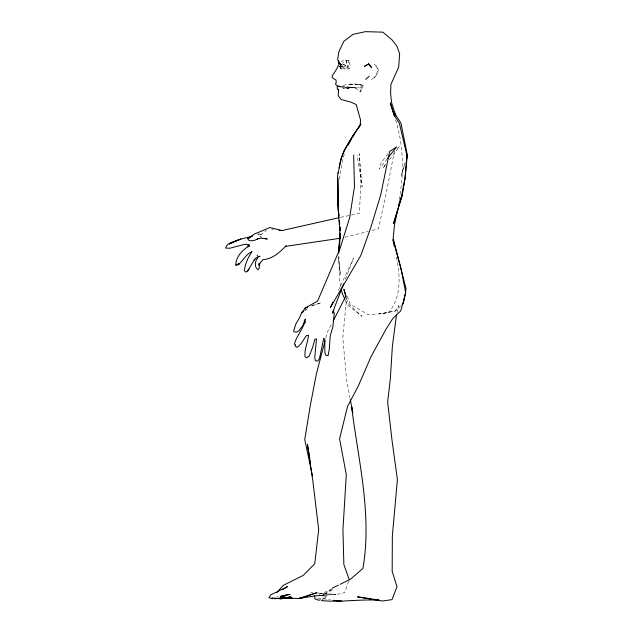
<?xml version="1.0" encoding="UTF-8"?>
<svg xmlns="http://www.w3.org/2000/svg" width="633" height="633" viewBox="0 0 633 633"><rect width="100%" height="100%" fill="white"/><g stroke="black" fill="none" stroke-linecap="round" stroke-linejoin="round"><path stroke-width="0.47" stroke-dasharray="3.17 2.37" d="M342.303 66.552L342.263 67.217L342.54 65.872M340.886 286.844L339.383 279.533L338.853 253.556M399.091 199.648C404.265 173.015 403.656 145.06 395.356 119.139M394.509 150.781L386.526 191.767L378.423 228.869L368.881 231.267M342.864 66.718L345.317 68.839L348.079 69.029L349.835 68.562L350.302 66.188L349.21 60.554L344.676 60.831L342.611 63.395M339.423 179.068L342.888 159.081L344.392 153.764M347.137 88.715L347.517 87.03L353.008 87.33L347.137 88.715L343.189 88.541L342.54 87.599L345.586 87.212L343.379 86.072L342.572 87.678L343.379 86.072C344.589 82.646 371.761 83.738 361.261 87.813L362.78 88.778L360.114 91.904L357.059 89.103L352.486 87.583L347.818 86.634L343.505 88.193M396.938 312.805L398.584 305.597L395.396 311.001L379.333 313.952L388.464 312.536C402.01 297.13 400.175 274.493 396.123 255.685M325.789 337.967L327.261 332.325L332.19 322.877M343.181 64.234L345.515 65.27L344.993 66.33L344.439 66.687L345.476 65.397L343.221 64.59M405.16 162.467L401.156 176.259L405.144 163.029M360.114 91.904L361.079 88.675L359.512 87.71L362.946 85.906L363.967 85.961M348.609 581.229L344.645 592.67L335.197 594.735L317.6 593.137M345.476 279.098L353.673 257.932L337.887 291.552M345.515 65.27L344.993 66.33L343.458 66.497M385.742 163.955L382.933 168.125L385.315 165.039M375.258 76.601L374.459 77.788L377.339 71.996L377.3 68.055L374.261 64.297L377.64 66.932L378.281 71.102L377.205 74.101L375.258 76.601L371.302 79.679M341.812 67.905C349.139 71.988 347.121 64.985 346.591 60.404L342.793 60.705L341.306 61.781M387.91 153.819L380.916 163.243L379.167 169.138L386.977 159.2M389.477 159.635L399.597 146.508L397.421 148.336M400.689 305.968L395.396 311.001L382.364 313.533L368.097 314.609L350.144 304.164L346.916 294.954L342.793 337.706L346.655 380.536L350.12 398.719M261.413 234.432L258.074 234.819L261.405 237.486L259.712 235.642L266.469 230.27M324.428 594.102L332.262 588.184M304.702 310.542L306.198 309.45M304.789 310.534L307.883 308.35M323.154 599.174L327.277 596.318L322.197 597.592L322.854 600.163M341.678 86.61L340.965 87.085L342.777 86.658L340.704 86.223M324.507 594.419L332.594 589.56M257.726 234.432L259.419 233.537M346.56 60.42L347.224 68.427M343.743 88.573L347.517 87.03L352.486 87.583L346.837 86.99L356.601 87.955L350.698 87.267L352.003 87.275L346.156 88.66M332.499 589.418L318.953 594.292M311.381 306.024L321.192 302.78L311.745 305.612M345.025 237.256L367.923 231.504M340.586 217.341L359.386 213.392L360.929 182.011L359.172 153.772L362.116 186.964L357.131 155.14M328.25 594.933L335.941 594.379L317.537 593.018M317.726 598.739L321.564 598.509L330.244 599.728M352.106 87.346L358.974 87.251M349.21 60.554L348.324 60.523L348.174 66.133L348.965 68.53L349.835 68.562M276.605 596.943L279.509 597.141M310.763 592.512L312.702 592.662M271.62 229.478L273.48 229.684M319.325 599.506L321.089 599.831M345.325 300.343L347.28 304.774L361.973 316.35L348.055 303.405L346.67 298.681M257.639 256.571L256.982 254.862L257.465 257.275M338.56 258.454L340.435 274.936L338.433 256.816M358.642 84.331L348.451 84.284L359.022 84.498L363.223 85.914L358.642 84.331"/><path stroke-width="0.95" d="M295.223 344.811L295.2 345.935L296.877 347.39C301.419 344.835 303.278 339.565 306.388 335.68L308.556 335.3C307.788 342.54 304.046 349.709 305.114 356.972L306.918 357.748L309.181 356.07L312.591 347.446L314.846 339.28L316.492 338.884L314.775 357.297L315.313 360.612L317.687 361.206L319.499 358.452L323.708 338.331L324.769 339.019L324.871 352.676L325.868 355.358L328.116 355.54L329.287 349.258L330.244 335.822L332.839 326.952L334.264 313.422L333.219 310.178M259.15 264.594L259.206 263.138L259.126 265.322L260.574 262.347L263.122 259.538C272.696 259.126 279.77 252.163 286.14 245.699M358.357 128.357L360.256 125.152L360.517 119.938L356.221 104.572L351.03 102.174L341.155 99.516L338.196 95.702L338.647 90.4L338.133 89.467L338.663 90.566L337.096 87.924L337.452 86.096M339.146 248.658C341.891 228.972 336.139 209.333 338.339 189.623M338.339 191.973L338.164 194.75L338.038 178.506M338.307 192.321L338.069 196.135L337.539 176.069L341.147 158.218L344.281 149.974L353.119 135.494L360.367 124.978M338.695 253.01L340.079 232.991L338.655 252.638M337.832 173.118L337.88 172.635M402.39 194.648L393.52 223.544L402.39 194.648L404.922 178.902L406.948 155.52L399.455 123.641L394.509 115.57L390.276 102.894L393.623 113.893M405.041 294.274L403.34 303.452L402.018 304.71M405.381 292.43L406.062 288.759L393.188 238.427L394.509 224.739L397.801 209.563M339.177 167.895C341.472 151.24 351.988 137.543 360.865 123.807L360.256 125.152M257.623 258.074C255.368 260.187 253.635 267.348 258.177 269.793L259.316 267.988L259.158 264.357M396.527 314.609L392.365 346.449L390.308 379.104L387.641 401.979L392.064 440.742L397.405 479.529L392.357 535.827L392.167 571.267L396.994 586.696L392.017 599.633L382.443 601.018L357.423 596.864L371.531 598.897M325.046 340.791L316.429 373.707L310.162 406.212L304.75 439.587L312.473 475.937M406.766 156.952L407.296 155.109L405.223 177.327L401.749 195.122M406.568 158.305L407.423 155.473L400.903 123.031L394.501 113.165L395.68 115.412L391.645 102.886L390.608 93.787L390.901 84.371L398.671 67.256L399.645 53.829L396.938 46.256L391.946 39.792L382.894 32.172L365.47 31.65L352.913 34.411L343.719 41.477L338.932 51.621L337.65 59.312L339.264 63.664L338.52 60.8M398.545 205.274L401.164 196.966M343.695 283.695L334.43 307.622L332.847 313.272L332.784 311.381M332.911 302.163L330.418 307.472L360.857 255.423L370.788 227.548L380.702 194.988L389.659 151.461L396.59 146.975L387.578 158.44M251.728 251.934L247.914 258.541L245.469 264.768L244.401 270.283L245.003 271.422L246.102 272.119L247.645 270.94L254.79 259.063L254.11 259.981L256.041 258.019L260.06 256.262L258.446 256.468M348.19 145.194L352.106 137.598L354.789 133.792M333.085 321.16L345.808 296.228L343.909 289.241L345.847 295.848M304.085 321.105L305.375 319.119C304.062 328.155 297.091 334.873 294.535 343.442L295.144 344.93M249.078 244.314L247.44 246.648L249.513 245.849L247.036 244.267L244.227 244.433L229.66 248.271L225.577 248.065C227.263 241.79 235.99 241.561 240.951 239.037L229.312 243.942M305.035 322.252L298.982 330.743L296.284 332.206L294.123 331.795L293.585 331.019L295.991 323.661L299.362 318.067L301.704 312.718L305.138 308.089L317.584 301.071L339.889 248.919L349.638 217.776L354.472 186.814L353.649 155.038M247.645 270.94L249.173 268.985M276.85 592.67L283.125 585.446L303.152 575.444L314.751 563.75L318.692 529.615L312.924 481.547L307.401 444.255L309.806 458.648M304.378 322.608L303.183 323.645L305.359 322.055M365.7 79.347L369.276 76.245M327.285 595.004L315.748 595.835L298.649 598.509L284.818 598.003L290.982 596.784L280.957 598.865L280.538 596.397L289.993 594.34L286.702 594.909L280.957 598.865L272.016 597.845M322.078 595.882L323.645 594.696M282.698 589.632L287.445 586.641L271.019 594.704L268.875 597.647L272.578 598.794M252.053 251.633C245.739 254.134 243.214 260.946 238.079 264.855L235.872 264.942C235.531 257.164 242.914 249.26 249.513 245.849M229.36 243.911L238.831 239.575L252.686 236.133M332.262 588.184L338.362 585.185M340.103 584.33L350.555 579.195L362.931 568.387C372.267 514.146 358.136 460.064 351.576 406.378L352.779 412.684L350.302 399.676M307.614 307.163L305.138 308.089L306.918 307.496M257.235 238.791L259.016 238.348C255.93 239.899 251.902 241.861 248.54 240.097L247.756 238.57L254.616 233.957L269.982 227.532L281.835 230.594L338.663 217.776M280.538 596.397L286.702 594.909M340.198 66.425L340.926 66.259L339.897 66.489L341.052 68.76L340.91 68.087M257.283 238.839L261.041 238.135L267.276 239.037L264.76 238.372M341.282 66.267L339.897 66.489L340.886 66.346M285.269 246.395L340.23 238.261M340.514 86.468L338.568 86.523L339.517 86.689M274.049 598.707L279.746 598.486M282.587 598.375L292.082 598.003L290.143 597.876M378.969 600.234C359.663 599 340.53 602.569 321.24 600.551M280.474 597.212L284.344 597.473M279.05 230.285L281.835 230.594L279.913 230.309M333.077 600.353L341.82 601.35L339.889 601.081M335.063 600.4L337.959 600.812M373.407 599.174L375.29 599.443M377.173 599.712L379.056 599.981M319.285 600.44L315.036 598.929L314.554 595.55M339.897 86.499L339.525 86.262L340.309 86.761L338.386 86.128L339.098 86.175M341.187 64.408L342.208 65.072M337.318 86.017L335.458 84.149L336.178 82.591L336.028 80.09L332.293 77.717L332.096 76.039L336.74 68.965L339.003 64.242L338.418 60.728M340.649 64.083L341.06 64.511M340.863 65.072L339.003 62.176L339.976 63.893M344.938 299.456L342.208 293.245L341.266 288.672M349.218 579.472L343.861 564.62L342.944 529.686L346.298 474.695L339.589 438.859L347.533 406.441L358.136 386.383L371.041 356.616L386.075 329.097L392.792 318.541L400.76 310.882L405.737 292.96L400.998 268.55L392.951 239.575L394.256 246.205M393.9 114.81L394.478 116.543M310.123 460.571L310.447 462.486M338.465 212.862L338.94 217.57M339.225 220.395L339.597 224.161M339.881 226.986L340.261 230.752M338.758 212.87L338.995 215.687M339.399 220.395L339.644 223.22M339.968 226.986L340.214 229.811M338.362 206.097L337.8 196.42L338.331 210.947M303.207 311.634L301.704 312.718L303.247 311.626M368.548 63.973L364.45 66.37L368.723 63.973L371.65 67.723L368.548 63.973M248.405 238.23L247.756 238.57L250.344 237.248L248.405 238.23M239.464 263.732L235.872 264.942L239.464 263.732M316.872 592.686L302.091 597.869L298.649 598.509L316.872 592.686M340.657 66.584L340.285 65.769L340.657 66.592"/></g></svg>
